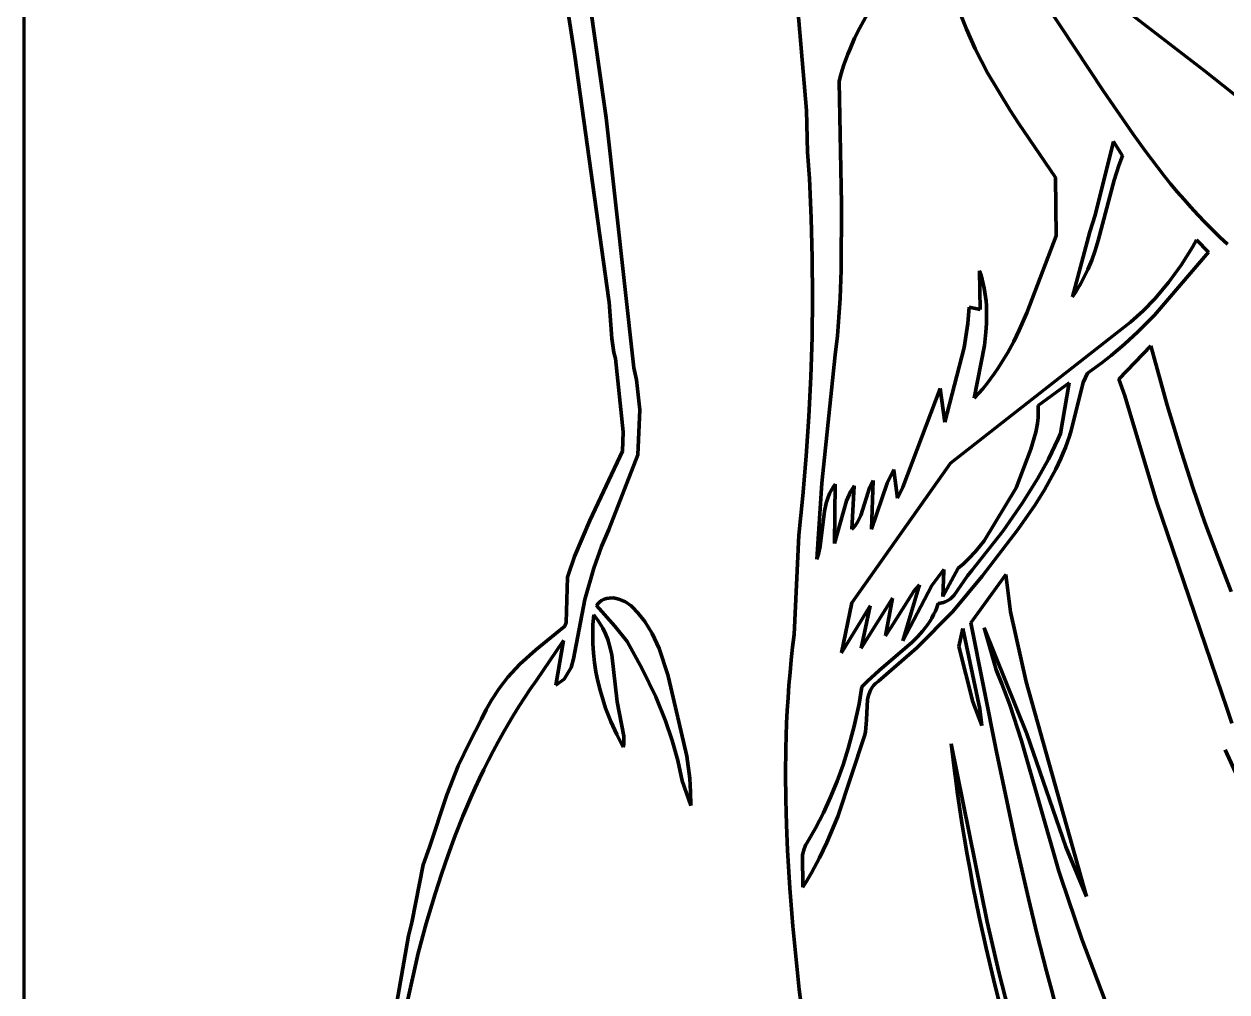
# Model space of a CAD drawing. Header units: millimetres. Extents: x 0 to 8.3, y 0 to 11.7.
# Drawn here: x 0 to 2.874, y 3.007 to 5.319 of the extents above; entities that cross this region are included whole.
import ezdxf

# ---------------------------------------------------------------- set-up
doc = ezdxf.new("R2010")
doc.units = ezdxf.units.MM
doc.layers.add('color#000000ff', color=7, linetype='CONTINUOUS', lineweight=100)
doc.layers.add('color#ffffffff', color=7, linetype='CONTINUOUS', lineweight=100)

msp = doc.modelspace()

# ---------------------------------------------------------------- linework, layer by layer
at = {"layer": 'color#000000ff'}
for p, q in [((1.3187, 5.6046), (1.3911, 5.0952)), ((1.8699, 5.1124), (1.829, 5.5845)), ((1.3162, 5.2432), (1.2887, 5.4235)), ((2.8201, 5.2085), (2.592, 5.3844)), ((2.0233, 5.3579), (1.9969, 5.3099)), ((2.4426, 5.3658), (2.5798, 5.1589)), ((2.252, 5.3071), (2.2381, 5.343)), ((1.9969, 5.3099), (1.9848, 5.2853)), ((2.273, 5.2602), (2.252, 5.3071)), ((1.9737, 5.2604), (1.9686, 5.2477)), ((1.9848, 5.2853), (1.9737, 5.2604)), ((2.3023, 5.203), (2.273, 5.2602)), ((1.3971, 4.6599), (1.3162, 5.2432)), ((1.9637, 5.2349), (1.9592, 5.222)), ((1.9686, 5.2477), (1.9637, 5.2349)), ((1.9551, 5.2089), (1.9513, 5.1957)), ((1.9592, 5.222), (1.9551, 5.2089)), ((2.3552, 5.1145), (2.3023, 5.203)), ((2.9396, 5.1137), (2.8201, 5.2085)), ((1.9513, 5.1957), (1.9479, 5.1823)), ((1.9479, 5.1823), (1.953, 4.8894)), ((2.5798, 5.1589), (2.65, 5.0563)), ((1.3911, 5.0952), (1.4572, 4.4978)), ((1.8724, 5.0136), (1.8699, 5.1124)), ((2.3764, 5.0822), (2.3552, 5.1145)), ((2.4644, 4.9525), (2.3764, 5.0822)), ((2.6036, 5.0384), (2.5594, 4.863)), ((2.6247, 5.0048), (2.6036, 5.0384)), ((2.65, 5.0563), (2.6791, 5.0161)), ((1.8765, 4.9505), (1.8724, 5.0136)), ((2.6163, 4.9816), (2.6247, 5.0048)), ((2.6791, 5.0161), (2.709, 4.9765)), ((2.6052, 4.9462), (2.6163, 4.9816)), ((2.709, 4.9765), (2.7243, 4.957)), ((1.881, 4.8558), (1.8765, 4.9505)), ((2.4666, 4.8135), (2.4644, 4.9525)), ((2.567, 4.8021), (2.6052, 4.9462)), ((2.7243, 4.957), (2.7398, 4.9378)), ((2.7398, 4.9378), (2.7557, 4.9188)), ((2.7557, 4.9188), (2.7718, 4.9)), ((1.953, 4.8894), (1.9525, 4.7317)), ((2.7718, 4.9), (2.7883, 4.8815)), ((2.5594, 4.863), (2.5471, 4.8229)), ((2.7883, 4.8815), (2.8051, 4.8633)), ((2.8051, 4.8633), (2.8223, 4.8454)), ((1.8835, 4.7609), (1.881, 4.8558)), ((2.8223, 4.8454), (2.8398, 4.8278)), ((2.3965, 4.6297), (2.4666, 4.8135)), ((2.5471, 4.8229), (2.5052, 4.6679)), ((2.5596, 4.7786), (2.567, 4.8021)), ((2.8019, 4.8041), (2.792, 4.7863)), ((2.83, 4.7743), (2.8019, 4.8041)), ((2.8398, 4.8278), (2.8577, 4.8105)), ((2.8577, 4.8105), (2.876, 4.7936)), ((2.5512, 4.7554), (2.5596, 4.7786)), ((2.7009, 4.624), (2.83, 4.7743)), ((2.792, 4.7863), (2.765, 4.743)), ((1.8842, 4.6661), (1.8835, 4.7609)), ((2.5418, 4.7327), (2.5467, 4.744)), ((2.5467, 4.744), (2.5512, 4.7554)), ((2.765, 4.743), (2.7351, 4.7019)), ((1.9525, 4.7317), (1.9499, 4.6642)), ((2.285, 4.6377), (2.2834, 4.73)), ((2.2834, 4.73), (2.2868, 4.7198)), ((2.2868, 4.7198), (2.2897, 4.7094)), ((2.5312, 4.7104), (2.5367, 4.7215)), ((2.5367, 4.7215), (2.5418, 4.7327)), ((2.2897, 4.7094), (2.2922, 4.699)), ((2.2922, 4.699), (2.2944, 4.6886)), ((2.2944, 4.6886), (2.2962, 4.6782)), ((2.5123, 4.6783), (2.519, 4.6888)), ((2.519, 4.6888), (2.5253, 4.6996)), ((2.5253, 4.6996), (2.5312, 4.7104)), ((2.7351, 4.7019), (2.7023, 4.6632)), ((1.3982, 4.6552), (1.3971, 4.6599)), ((1.883, 4.5712), (1.8842, 4.6661)), ((1.9499, 4.6642), (1.9472, 4.6192)), ((2.2962, 4.6782), (2.2976, 4.6677)), ((2.2976, 4.6677), (2.2987, 4.6572)), ((2.2987, 4.6572), (2.2995, 4.6466)), ((2.5052, 4.6679), (2.5123, 4.6783)), ((2.7023, 4.6632), (2.6739, 4.634)), ((1.4043, 4.568), (1.3982, 4.6552)), ((2.2556, 4.6042), (2.2588, 4.6431)), ((2.2588, 4.6431), (2.285, 4.6377)), ((2.2995, 4.6466), (2.3002, 4.6255)), ((2.3781, 4.5883), (2.3965, 4.6297)), ((2.6739, 4.634), (2.6437, 4.6068)), ((1.9472, 4.6192), (1.9434, 4.5743)), ((2.2464, 4.5468), (2.2556, 4.6042)), ((2.2998, 4.6043), (2.2985, 4.583)), ((2.3002, 4.6255), (2.2998, 4.6043)), ((2.6437, 4.6068), (2.6116, 4.5814)), ((2.6611, 4.5837), (2.7009, 4.624)), ((1.88, 4.4764), (1.883, 4.5712)), ((1.9434, 4.5743), (1.9386, 4.5295)), ((2.6116, 4.5814), (2.2142, 4.2707)), ((2.2985, 4.583), (2.295, 4.5512)), ((2.3648, 4.5612), (2.3781, 4.5883)), ((2.63, 4.5549), (2.6611, 4.5837)), ((1.4093, 4.5346), (1.4043, 4.568)), ((2.2006, 4.3683), (2.2464, 4.5468)), ((2.295, 4.5512), (2.2707, 4.4255)), ((2.3505, 4.5347), (2.3648, 4.5612)), ((2.5977, 4.5274), (2.63, 4.5549)), ((2.6923, 4.5505), (2.6159, 4.4711)), ((2.7315, 4.4088), (2.6923, 4.5505)), ((1.4137, 4.5207), (1.4093, 4.5346)), ((1.4318, 4.3455), (1.4137, 4.5207)), ((1.9386, 4.5295), (1.9061, 4.2226)), ((2.3351, 4.5089), (2.343, 4.5217)), ((2.343, 4.5217), (2.3505, 4.5347)), ((2.5755, 4.51), (2.5977, 4.5274)), ((1.4572, 4.4978), (1.4633, 4.4696)), ((2.3185, 4.4839), (2.327, 4.4963)), ((2.327, 4.4963), (2.3351, 4.5089)), ((2.5307, 4.463), (2.5409, 4.4854)), ((2.5409, 4.4854), (2.5526, 4.4934)), ((2.5526, 4.4934), (2.5755, 4.51)), ((1.4633, 4.4696), (1.4713, 4.398)), ((1.8753, 4.3816), (1.88, 4.4764)), ((2.291, 4.4481), (2.3006, 4.4598)), ((2.3006, 4.4598), (2.3097, 4.4717)), ((2.3097, 4.4717), (2.3185, 4.4839)), ((2.423, 4.4078), (2.4973, 4.4619)), ((2.4973, 4.4619), (2.4768, 4.3411)), ((2.5023, 4.3482), (2.5307, 4.463)), ((2.6159, 4.4711), (2.6304, 4.4315)), ((2.1001, 4.213), (2.1893, 4.4485)), ((2.1893, 4.4485), (2.2006, 4.3683)), ((2.2707, 4.4255), (2.2811, 4.4366)), ((2.2811, 4.4366), (2.291, 4.4481)), ((2.6304, 4.4315), (2.7064, 4.1785)), ((1.4713, 4.398), (1.4665, 4.2899)), ((2.4235, 4.3935), (2.423, 4.4078)), ((2.7656, 4.2963), (2.7315, 4.4088)), ((1.8688, 4.287), (1.8753, 4.3816)), ((2.4215, 4.3654), (2.423, 4.3794)), ((2.423, 4.3794), (2.4235, 4.3935)), ((1.4298, 4.2994), (1.4318, 4.3455)), ((2.4055, 4.3041), (2.4176, 4.3447)), ((2.4176, 4.3447), (2.4215, 4.3654)), ((2.4768, 4.3411), (2.4713, 4.3288)), ((2.498, 4.3346), (2.5023, 4.3482)), ((2.4713, 4.3288), (2.4476, 4.2802)), ((2.4883, 4.3079), (2.4933, 4.3212)), ((2.4933, 4.3212), (2.498, 4.3346)), ((1.3516, 4.1331), (1.4298, 4.2994)), ((1.4665, 4.2899), (1.3977, 4.112)), ((1.8607, 4.1925), (1.8688, 4.287)), ((2.3705, 4.2111), (2.4055, 4.3041)), ((2.4774, 4.2819), (2.483, 4.2948)), ((2.483, 4.2948), (2.4883, 4.3079)), ((2.7929, 4.2124), (2.7656, 4.2963)), ((2.2142, 4.2707), (1.9784, 3.9369)), ((2.0625, 4.2223), (2.0782, 4.2554)), ((2.0782, 4.2554), (2.0793, 4.2474)), ((2.4476, 4.2802), (2.4216, 4.2329)), ((2.4523, 4.2314), (2.4653, 4.2564)), ((2.4653, 4.2564), (2.4774, 4.2819)), ((2.0212, 4.2135), (2.0292, 4.2293)), ((2.0292, 4.2293), (2.025, 4.1131)), ((2.0793, 4.2474), (2.0874, 4.1869)), ((2.4216, 4.2329), (2.3862, 4.1754)), ((2.4383, 4.207), (2.4523, 4.2314)), ((1.9061, 4.2226), (1.8945, 4.0409)), ((1.9203, 4.1866), (1.925, 4.1982)), ((1.925, 4.1982), (1.9278, 4.2038)), ((1.9278, 4.2038), (1.9309, 4.2093)), ((1.9309, 4.2093), (1.9343, 4.2147)), ((1.9343, 4.2147), (1.9381, 4.2199)), ((1.9381, 4.2199), (1.9369, 4.0783)), ((1.9651, 4.1807), (1.9757, 4.2034)), ((1.9757, 4.2034), (1.984, 4.2162)), ((1.984, 4.2162), (1.9782, 4.1124)), ((1.9995, 4.1455), (2.0212, 4.2135)), ((2.025, 4.1131), (2.0625, 4.2223)), ((2.0874, 4.1869), (2.1001, 4.213)), ((2.294, 4.0849), (2.3705, 4.2111)), ((2.4158, 4.171), (2.4383, 4.207)), ((2.8218, 4.129), (2.7929, 4.2124)), ((1.851, 4.0981), (1.8607, 4.1925)), ((1.9127, 4.156), (1.9167, 4.1746)), ((1.9167, 4.1746), (1.9203, 4.1866)), ((1.9369, 4.0783), (1.9651, 4.1807)), ((2.3862, 4.1754), (2.34, 4.1089)), ((2.3753, 4.1129), (2.4158, 4.171)), ((2.7064, 4.1785), (2.8624, 3.7205)), ((1.9025, 4.072), (1.9127, 4.156)), ((1.9919, 4.1298), (1.9995, 4.1455)), ((1.3151, 4.0478), (1.3516, 4.1331)), ((1.3977, 4.112), (1.3802, 4.0712)), ((1.9782, 4.1124), (1.9814, 4.1157)), ((1.9814, 4.1157), (1.987, 4.1225)), ((1.987, 4.1225), (1.9919, 4.1298)), ((2.2892, 4.0007), (2.3753, 4.1129)), ((2.8523, 4.0463), (2.8218, 4.129)), ((1.8403, 3.8608), (1.851, 4.0981)), ((2.34, 4.1089), (2.2644, 4.0137)), ((2.2736, 4.0594), (2.294, 4.0849)), ((1.3802, 4.0712), (1.3613, 4.0192)), ((1.8945, 4.0409), (1.8983, 4.0532)), ((1.8983, 4.0532), (1.9025, 4.072)), ((2.2569, 4.0415), (2.2736, 4.0594)), ((1.3007, 4.0055), (1.3151, 4.0478)), ((2.2324, 4.0196), (2.245, 4.0302)), ((2.245, 4.0302), (2.2569, 4.0415)), ((2.8846, 3.9642), (2.8523, 4.0463)), ((1.2952, 3.8897), (1.2985, 3.9977)), ((1.2985, 3.9977), (1.3007, 4.0055)), ((1.3613, 4.0192), (1.3399, 3.9446)), ((2.1693, 3.978), (2.1977, 4.0162)), ((2.1955, 3.9515), (2.2324, 4.0196)), ((2.1976, 4.0127), (2.1955, 3.9515)), ((2.1977, 4.0162), (2.1976, 4.0127)), ((2.2191, 3.9164), (2.2892, 4.0007)), ((2.2543, 4.0016), (2.2223, 3.9547)), ((2.2644, 4.0137), (2.2543, 4.0016)), ((2.346, 4.0046), (2.2623, 3.8889)), ((2.357, 3.9152), (2.346, 4.0046)), ((2.1401, 3.9796), (2.0998, 3.8458)), ((2.0998, 3.8458), (2.1693, 3.978)), ((2.1258, 3.965), (2.1401, 3.9796)), ((1.3399, 3.9446), (1.3128, 3.8031)), ((1.37, 3.9333), (1.3748, 3.9383)), ((1.3748, 3.9383), (1.3801, 3.9423)), ((1.3801, 3.9423), (1.3859, 3.9452)), ((1.3859, 3.9452), (1.392, 3.9472)), ((1.392, 3.9472), (1.3983, 3.9482)), ((1.3983, 3.9482), (1.4082, 3.9483)), ((1.4082, 3.9483), (1.4214, 3.9457)), ((1.4214, 3.9457), (1.4371, 3.939)), ((1.4371, 3.939), (1.4506, 3.9292)), ((2.0005, 3.8285), (2.0752, 3.9479)), ((2.0752, 3.9479), (2.0585, 3.8577)), ((2.0721, 3.879), (2.1258, 3.965)), ((2.2008, 3.9388), (2.1971, 3.9374)), ((2.2077, 3.9423), (2.2008, 3.9388)), ((2.2139, 3.9467), (2.2077, 3.9423)), ((2.2223, 3.9547), (2.2139, 3.9467)), ((1.3678, 3.9303), (1.37, 3.9333)), ((1.4119, 3.881), (1.3678, 3.9303)), ((1.4506, 3.9292), (1.453, 3.927)), ((1.453, 3.927), (1.4667, 3.9126)), ((1.4667, 3.9126), (1.4832, 3.8918)), ((1.9784, 3.9369), (1.9534, 3.8173)), ((1.9534, 3.8173), (2.022, 3.9299)), ((2.022, 3.9299), (2.0005, 3.8285)), ((2.1337, 3.8295), (2.2191, 3.9164)), ((2.1776, 3.917), (2.1734, 3.9085)), ((2.1813, 3.9259), (2.1776, 3.917)), ((2.1847, 3.9351), (2.1813, 3.9259)), ((2.189, 3.9356), (2.1847, 3.9351)), ((2.1931, 3.9364), (2.189, 3.9356)), ((2.1971, 3.9374), (2.1931, 3.9364)), ((2.3943, 3.7481), (2.357, 3.9152)), ((1.2495, 3.8457), (1.2919, 3.8814)), ((1.2919, 3.8814), (1.2952, 3.8897)), ((1.3588, 3.8622), (1.3595, 3.885)), ((1.3595, 3.885), (1.3614, 3.9078)), ((1.3614, 3.9078), (1.3663, 3.9018)), ((1.3663, 3.9018), (1.3709, 3.8956)), ((1.3709, 3.8956), (1.3752, 3.8893)), ((1.3752, 3.8893), (1.3791, 3.8829)), ((1.3791, 3.8829), (1.3828, 3.8763)), ((1.4409, 3.8442), (1.4119, 3.881)), ((1.4832, 3.8918), (1.5008, 3.8637)), ((2.1589, 3.8845), (2.1534, 3.877)), ((2.1641, 3.8922), (2.1589, 3.8845)), ((2.1689, 3.9002), (2.1641, 3.8922)), ((2.1734, 3.9085), (2.1689, 3.9002)), ((2.2623, 3.8889), (2.3236, 3.5812)), ((1.3592, 3.8395), (1.3588, 3.8622)), ((1.3828, 3.8763), (1.3892, 3.8629)), ((1.3892, 3.8629), (1.3946, 3.849)), ((1.5008, 3.8637), (1.5179, 3.8277)), ((1.8366, 3.8306), (1.8403, 3.8608)), ((2.0585, 3.8577), (2.0721, 3.879)), ((2.1353, 3.8558), (2.1222, 3.8425)), ((2.1476, 3.8697), (2.1353, 3.8558)), ((2.1534, 3.877), (2.1476, 3.8697)), ((2.2431, 3.8752), (2.2334, 3.8321)), ((2.2836, 3.6839), (2.2431, 3.8752)), ((2.3229, 3.7766), (2.2944, 3.8767)), ((2.2944, 3.8767), (2.3961, 3.6242)), ((1.1848, 3.7905), (1.2226, 3.8248)), ((1.2226, 3.8248), (1.2495, 3.8457)), ((1.289, 3.8464), (1.2237, 3.7505)), ((1.2711, 3.74), (1.289, 3.8464)), ((1.3606, 3.8169), (1.3592, 3.8395)), ((1.3946, 3.849), (1.399, 3.8347)), ((1.399, 3.8347), (1.4042, 3.8128)), ((1.4773, 3.7794), (1.4409, 3.8442)), ((1.5179, 3.8277), (1.5382, 3.7644)), ((1.8333, 3.8004), (1.8366, 3.8306)), ((2.0415, 3.7499), (2.1337, 3.8295)), ((2.1222, 3.8425), (2.043, 3.7749)), ((2.2334, 3.8321), (2.2669, 3.7004)), ((1.3128, 3.8031), (1.3077, 3.782)), ((1.3631, 3.7945), (1.3606, 3.8169)), ((1.3666, 3.7722), (1.3631, 3.7945)), ((1.4042, 3.8128), (1.4175, 3.7001)), ((1.8304, 3.7702), (1.8333, 3.8004)), ((1.1561, 3.7592), (1.1848, 3.7905)), ((1.3077, 3.782), (1.2909, 3.7547)), ((1.371, 3.75), (1.3666, 3.7722)), ((1.5096, 3.7123), (1.4773, 3.7794)), ((1.8278, 3.74), (1.8304, 3.7702)), ((2.043, 3.7749), (2.0152, 3.7496)), ((2.3365, 3.7433), (2.3229, 3.7766)), ((1.1352, 3.7324), (1.1561, 3.7592)), ((1.2237, 3.7505), (1.2096, 3.7303)), ((1.2909, 3.7547), (1.2711, 3.74)), ((1.3764, 3.7281), (1.371, 3.75)), ((1.5382, 3.7644), (1.5397, 3.758)), ((1.5397, 3.758), (1.5838, 3.5702)), ((1.8256, 3.7097), (1.8278, 3.74)), ((2.0152, 3.7496), (2.0023, 3.7361)), ((2.0275, 3.736), (2.0304, 3.7397)), ((2.0304, 3.7397), (2.0337, 3.7433)), ((2.0337, 3.7433), (2.0374, 3.7467)), ((2.0374, 3.7467), (2.0415, 3.7499)), ((2.3553, 3.6927), (2.3365, 3.7433)), ((2.5385, 3.2353), (2.3943, 3.7481)), ((1.1166, 3.704), (1.1352, 3.7324)), ((1.1958, 3.7098), (1.1825, 3.6892)), ((1.2096, 3.7303), (1.1958, 3.7098)), ((1.3827, 3.7064), (1.3764, 3.7281)), ((1.5328, 3.6548), (1.5096, 3.7123)), ((1.8238, 3.6795), (1.8256, 3.7097)), ((2.0023, 3.7361), (1.9953, 3.6956)), ((2.0157, 3.706), (2.0177, 3.7152)), ((2.0177, 3.7152), (2.0207, 3.7239)), ((2.0207, 3.7239), (2.0227, 3.7281)), ((2.0227, 3.7281), (2.0249, 3.7321)), ((2.0249, 3.7321), (2.0275, 3.736)), ((2.8624, 3.7205), (2.8739, 3.6848)), ((1.0931, 3.6585), (1.1041, 3.6817)), ((1.1041, 3.6817), (1.1166, 3.704)), ((1.1825, 3.6892), (1.1695, 3.6683)), ((1.3898, 3.6849), (1.3827, 3.7064)), ((1.4021, 3.6532), (1.3898, 3.6849)), ((1.4175, 3.7001), (1.4335, 3.6183)), ((1.8223, 3.6492), (1.8238, 3.6795)), ((1.9953, 3.6956), (1.9838, 3.6418)), ((2.013, 3.6571), (2.0157, 3.706)), ((2.2669, 3.7004), (2.2889, 3.6436)), ((2.2889, 3.6436), (2.2836, 3.6839)), ((2.3831, 3.6072), (2.3553, 3.6927)), ((2.8739, 3.6848), (2.8859, 3.6493)), ((1.0648, 3.6034), (1.0931, 3.6585)), ((1.1695, 3.6683), (1.1568, 3.6472)), ((1.4162, 3.6221), (1.4021, 3.6532)), ((1.5487, 3.6079), (1.5328, 3.6548)), ((2.0106, 3.628), (2.013, 3.6571)), ((1.1445, 3.6259), (1.1326, 3.6045)), ((1.1568, 3.6472), (1.1445, 3.6259)), ((1.432, 3.5919), (1.4162, 3.6221)), ((1.8211, 3.6189), (1.8223, 3.6492)), ((1.9838, 3.6418), (1.9695, 3.5887)), ((2.0084, 3.6189), (2.0106, 3.628)), ((2.3961, 3.6242), (2.4891, 3.354)), ((1.0372, 3.5477), (1.0648, 3.6034)), ((1.1326, 3.6045), (1.121, 3.5828)), ((1.4332, 3.5995), (1.432, 3.5919)), ((1.4335, 3.6183), (1.4332, 3.5995)), ((1.5622, 3.5602), (1.5487, 3.6079)), ((1.8203, 3.5885), (1.8211, 3.6189)), ((1.9446, 3.4266), (2.0084, 3.6189)), ((2.3011, 3.1748), (2.2154, 3.5996)), ((2.2154, 3.5996), (2.2198, 3.5618)), ((2.4726, 3.2958), (2.3831, 3.6072)), ((1.121, 3.5828), (1.1097, 3.561)), ((1.5838, 3.5702), (1.5907, 3.5171)), ((1.8196, 3.5279), (1.8203, 3.5885)), ((1.9695, 3.5887), (1.957, 3.5494)), ((2.3236, 3.5812), (2.37, 3.3618)), ((2.9455, 3.4197), (2.8702, 3.5857)), ((2.8702, 3.5857), (2.8996, 3.5216)), ((1.01, 3.4781), (1.0372, 3.5477)), ((1.0987, 3.539), (1.0881, 3.5169)), ((1.1097, 3.561), (1.0987, 3.539)), ((1.573, 3.5118), (1.5622, 3.5602)), ((1.957, 3.5494), (1.943, 3.5106)), ((2.2198, 3.5618), (2.2246, 3.524)), ((1.0881, 3.5169), (1.0778, 3.4946)), ((1.5933, 3.4529), (1.573, 3.5118)), ((1.5907, 3.5171), (1.5929, 3.4851)), ((1.82, 3.4672), (1.8196, 3.5279)), ((1.943, 3.5106), (1.9273, 3.4725)), ((2.2246, 3.524), (2.2298, 3.4863)), ((0.9686, 3.3532), (1.01, 3.4781)), ((1.0778, 3.4946), (1.0677, 3.4721)), ((1.5929, 3.4851), (1.5933, 3.4529)), ((2.2298, 3.4863), (2.2353, 3.4486)), ((1.058, 3.4496), (1.0486, 3.4268)), ((1.0677, 3.4721), (1.058, 3.4496)), ((1.8216, 3.4065), (1.82, 3.4672)), ((1.9273, 3.4725), (1.91, 3.4351)), ((1.0486, 3.4268), (1.0305, 3.3811)), ((1.91, 3.4351), (1.891, 3.3985)), ((1.9184, 3.3644), (1.9446, 3.4266)), ((2.2353, 3.4486), (2.2411, 3.411)), ((1.8241, 3.3458), (1.8216, 3.4065)), ((1.891, 3.3985), (1.8703, 3.3627)), ((2.2411, 3.411), (2.2472, 3.3734)), ((1.0305, 3.3811), (1.0134, 3.3349)), ((1.9009, 3.3279), (1.9184, 3.3644)), ((2.2472, 3.3734), (2.2537, 3.3359)), ((0.9538, 3.3111), (0.9686, 3.3532)), ((1.0134, 3.3349), (0.9973, 3.2883)), ((1.8297, 3.2548), (1.8241, 3.3458)), ((1.8639, 3.3492), (1.8602, 3.3351)), ((1.8602, 3.3351), (1.8611, 3.2572)), ((1.8684, 3.3594), (1.8639, 3.3492)), ((1.8703, 3.3627), (1.8684, 3.3594)), ((2.2537, 3.3359), (2.2605, 3.2984)), ((2.37, 3.3618), (2.4, 3.2307)), ((2.4891, 3.354), (2.5385, 3.2353)), ((0.927, 3.1733), (0.9538, 3.3111)), ((1.8818, 3.2921), (1.9009, 3.3279)), ((0.9973, 3.2883), (0.9822, 3.2415)), ((1.8682, 3.2688), (1.8818, 3.2921)), ((2.2605, 3.2984), (2.2675, 3.261)), ((2.4782, 3.2787), (2.4726, 3.2958)), ((2.5279, 3.1331), (2.4782, 3.2787)), ((1.837, 3.164), (1.8297, 3.2548)), ((1.8611, 3.2572), (1.8682, 3.2688)), ((2.2675, 3.261), (2.2826, 3.1863)), ((0.9822, 3.2415), (0.9611, 3.1707)), ((2.4, 3.2307), (2.4211, 3.1436)), ((0.9183, 3.1412), (0.927, 3.1733)), ((0.9611, 3.1707), (0.9417, 3.0997)), ((1.8525, 3.013), (1.837, 3.164)), ((2.2826, 3.1863), (2.2989, 3.1119)), ((2.3293, 3.0543), (2.3011, 3.1748)), ((0.8831, 2.9369), (0.9183, 3.1412)), ((2.4211, 3.1436), (2.4433, 3.0568)), ((2.5914, 2.9652), (2.5279, 3.1331)), ((2.2989, 3.1119), (2.3163, 3.0377)), ((0.9402, 3.0925), (0.9168, 2.9893)), ((0.9417, 3.0997), (0.9402, 3.0925)), ((2.3523, 2.9643), (2.3293, 3.0543)), ((2.4433, 3.0568), (2.4548, 3.0135)), ((2.3163, 3.0377), (2.3348, 2.9638)), ((1.856, 2.9829), (1.8525, 3.013)), ((2.4548, 3.0135), (2.4667, 2.9703))]:
    msp.add_line(p, q, dxfattribs=at)
at = {"layer": 'color#ffffffff'}
for p, q in [((0, 0), (0, 11.6806)), ((1.3911, 5.0952), (1.3187, 5.6046)), ((1.829, 5.5845), (1.8699, 5.1124)), ((1.2887, 5.4235), (1.3162, 5.2432)), ((2.592, 5.3844), (2.8201, 5.2085)), ((1.9969, 5.3099), (2.0233, 5.3579)), ((2.5798, 5.1589), (2.4426, 5.3658)), ((2.2381, 5.343), (2.252, 5.3071)), ((1.9848, 5.2853), (1.9969, 5.3099)), ((2.252, 5.3071), (2.273, 5.2602)), ((1.9686, 5.2477), (1.9737, 5.2604)), ((1.9737, 5.2604), (1.9848, 5.2853)), ((2.273, 5.2602), (2.3023, 5.203)), ((1.3162, 5.2432), (1.3971, 4.6599)), ((1.9592, 5.222), (1.9637, 5.2349)), ((1.9637, 5.2349), (1.9686, 5.2477)), ((1.9513, 5.1957), (1.9551, 5.2089)), ((1.9551, 5.2089), (1.9592, 5.222)), ((2.3023, 5.203), (2.3552, 5.1145)), ((2.8201, 5.2085), (2.9396, 5.1137)), ((1.9479, 5.1823), (1.9513, 5.1957)), ((1.953, 4.8894), (1.9479, 5.1823)), ((2.65, 5.0563), (2.5798, 5.1589)), ((1.4572, 4.4978), (1.3911, 5.0952)), ((1.8699, 5.1124), (1.8724, 5.0136)), ((2.3552, 5.1145), (2.3764, 5.0822)), ((2.3764, 5.0822), (2.4644, 4.9525)), ((2.5594, 4.863), (2.6036, 5.0384)), ((2.6036, 5.0384), (2.6247, 5.0048)), ((2.6791, 5.0161), (2.65, 5.0563)), ((1.8724, 5.0136), (1.8765, 4.9505)), ((2.6247, 5.0048), (2.6163, 4.9816)), ((2.709, 4.9765), (2.6791, 5.0161)), ((2.6163, 4.9816), (2.6052, 4.9462)), ((2.7243, 4.957), (2.709, 4.9765)), ((1.8765, 4.9505), (1.881, 4.8558)), ((2.4644, 4.9525), (2.4666, 4.8135)), ((2.6052, 4.9462), (2.567, 4.8021)), ((2.7398, 4.9378), (2.7243, 4.957)), ((2.7557, 4.9188), (2.7398, 4.9378)), ((2.7718, 4.9), (2.7557, 4.9188)), ((1.9525, 4.7317), (1.953, 4.8894)), ((2.7883, 4.8815), (2.7718, 4.9)), ((2.5471, 4.8229), (2.5594, 4.863)), ((2.8051, 4.8633), (2.7883, 4.8815)), ((2.8223, 4.8454), (2.8051, 4.8633)), ((1.881, 4.8558), (1.8835, 4.7609)), ((2.8398, 4.8278), (2.8223, 4.8454)), ((2.4666, 4.8135), (2.3965, 4.6297)), ((2.5052, 4.6679), (2.5471, 4.8229)), ((2.567, 4.8021), (2.5596, 4.7786)), ((2.792, 4.7863), (2.8019, 4.8041)), ((2.8019, 4.8041), (2.83, 4.7743)), ((2.8577, 4.8105), (2.8398, 4.8278)), ((2.876, 4.7936), (2.8577, 4.8105)), ((2.5596, 4.7786), (2.5512, 4.7554)), ((2.83, 4.7743), (2.7009, 4.624)), ((2.765, 4.743), (2.792, 4.7863)), ((1.8835, 4.7609), (1.8842, 4.6661)), ((2.5467, 4.744), (2.5418, 4.7327)), ((2.5512, 4.7554), (2.5467, 4.744)), ((2.7351, 4.7019), (2.765, 4.743)), ((1.9499, 4.6642), (1.9525, 4.7317)), ((2.2868, 4.7198), (2.2834, 4.73)), ((2.2834, 4.73), (2.285, 4.6377)), ((2.2897, 4.7094), (2.2868, 4.7198)), ((2.5367, 4.7215), (2.5312, 4.7104)), ((2.5418, 4.7327), (2.5367, 4.7215)), ((2.2922, 4.699), (2.2897, 4.7094)), ((2.2944, 4.6886), (2.2922, 4.699)), ((2.2962, 4.6782), (2.2944, 4.6886)), ((2.519, 4.6888), (2.5123, 4.6783)), ((2.5253, 4.6996), (2.519, 4.6888)), ((2.5312, 4.7104), (2.5253, 4.6996)), ((2.7023, 4.6632), (2.7351, 4.7019)), ((1.3971, 4.6599), (1.3982, 4.6552)), ((1.8842, 4.6661), (1.883, 4.5712)), ((1.9472, 4.6192), (1.9499, 4.6642)), ((2.2976, 4.6677), (2.2962, 4.6782)), ((2.2987, 4.6572), (2.2976, 4.6677)), ((2.2995, 4.6466), (2.2987, 4.6572)), ((2.5123, 4.6783), (2.5052, 4.6679)), ((2.6739, 4.634), (2.7023, 4.6632)), ((1.3982, 4.6552), (1.4043, 4.568)), ((2.2588, 4.6431), (2.2556, 4.6042)), ((2.285, 4.6377), (2.2588, 4.6431)), ((2.3002, 4.6255), (2.2995, 4.6466)), ((2.3965, 4.6297), (2.3781, 4.5883)), ((2.6437, 4.6068), (2.6739, 4.634)), ((1.9434, 4.5743), (1.9472, 4.6192)), ((2.2556, 4.6042), (2.2464, 4.5468)), ((2.2985, 4.583), (2.2998, 4.6043)), ((2.2998, 4.6043), (2.3002, 4.6255)), ((2.6116, 4.5814), (2.6437, 4.6068)), ((2.7009, 4.624), (2.6611, 4.5837)), ((1.883, 4.5712), (1.88, 4.4764)), ((1.9386, 4.5295), (1.9434, 4.5743)), ((2.2142, 4.2707), (2.6116, 4.5814)), ((2.295, 4.5512), (2.2985, 4.583)), ((2.3781, 4.5883), (2.3648, 4.5612)), ((2.6611, 4.5837), (2.63, 4.5549)), ((1.4043, 4.568), (1.4093, 4.5346)), ((2.2464, 4.5468), (2.2006, 4.3683)), ((2.2707, 4.4255), (2.295, 4.5512)), ((2.3648, 4.5612), (2.3505, 4.5347)), ((2.63, 4.5549), (2.5977, 4.5274)), ((2.6159, 4.4711), (2.6923, 4.5505)), ((2.6923, 4.5505), (2.7315, 4.4088)), ((1.4093, 4.5346), (1.4137, 4.5207)), ((1.4137, 4.5207), (1.4318, 4.3455)), ((1.9061, 4.2226), (1.9386, 4.5295)), ((2.343, 4.5217), (2.3351, 4.5089)), ((2.3505, 4.5347), (2.343, 4.5217)), ((2.5977, 4.5274), (2.5755, 4.51)), ((1.4633, 4.4696), (1.4572, 4.4978)), ((2.327, 4.4963), (2.3185, 4.4839)), ((2.3351, 4.5089), (2.327, 4.4963)), ((2.5409, 4.4854), (2.5307, 4.463)), ((2.5526, 4.4934), (2.5409, 4.4854)), ((2.5755, 4.51), (2.5526, 4.4934)), ((1.4713, 4.398), (1.4633, 4.4696)), ((1.88, 4.4764), (1.8753, 4.3816)), ((2.3006, 4.4598), (2.291, 4.4481)), ((2.3097, 4.4717), (2.3006, 4.4598)), ((2.3185, 4.4839), (2.3097, 4.4717)), ((2.4973, 4.4619), (2.423, 4.4078)), ((2.4768, 4.3411), (2.4973, 4.4619)), ((2.5307, 4.463), (2.5023, 4.3482)), ((2.6304, 4.4315), (2.6159, 4.4711)), ((2.1893, 4.4485), (2.1001, 4.213)), ((2.2006, 4.3683), (2.1893, 4.4485)), ((2.2811, 4.4366), (2.2707, 4.4255)), ((2.291, 4.4481), (2.2811, 4.4366)), ((2.7064, 4.1785), (2.6304, 4.4315)), ((1.4665, 4.2899), (1.4713, 4.398)), ((2.423, 4.4078), (2.4235, 4.3935)), ((2.7315, 4.4088), (2.7656, 4.2963)), ((1.8753, 4.3816), (1.8688, 4.287)), ((2.423, 4.3794), (2.4215, 4.3654)), ((2.4235, 4.3935), (2.423, 4.3794)), ((1.4318, 4.3455), (1.4298, 4.2994)), ((2.4176, 4.3447), (2.4055, 4.3041)), ((2.4215, 4.3654), (2.4176, 4.3447)), ((2.4713, 4.3288), (2.4768, 4.3411)), ((2.5023, 4.3482), (2.498, 4.3346)), ((2.4476, 4.2802), (2.4713, 4.3288)), ((2.4933, 4.3212), (2.4883, 4.3079)), ((2.498, 4.3346), (2.4933, 4.3212)), ((1.4298, 4.2994), (1.3516, 4.1331)), ((1.3977, 4.112), (1.4665, 4.2899)), ((1.8688, 4.287), (1.8607, 4.1925)), ((2.4055, 4.3041), (2.3705, 4.2111)), ((2.483, 4.2948), (2.4774, 4.2819)), ((2.4883, 4.3079), (2.483, 4.2948)), ((2.7656, 4.2963), (2.7929, 4.2124)), ((1.9784, 3.9369), (2.2142, 4.2707)), ((2.0782, 4.2554), (2.0625, 4.2223)), ((2.0793, 4.2474), (2.0782, 4.2554)), ((2.4216, 4.2329), (2.4476, 4.2802)), ((2.4653, 4.2564), (2.4523, 4.2314)), ((2.4774, 4.2819), (2.4653, 4.2564)), ((2.0292, 4.2293), (2.0212, 4.2135)), ((2.025, 4.1131), (2.0292, 4.2293)), ((2.0874, 4.1869), (2.0793, 4.2474)), ((2.3862, 4.1754), (2.4216, 4.2329)), ((2.4523, 4.2314), (2.4383, 4.207)), ((1.8945, 4.0409), (1.9061, 4.2226)), ((1.925, 4.1982), (1.9203, 4.1866)), ((1.9278, 4.2038), (1.925, 4.1982)), ((1.9309, 4.2093), (1.9278, 4.2038)), ((1.9343, 4.2147), (1.9309, 4.2093)), ((1.9381, 4.2199), (1.9343, 4.2147)), ((1.9369, 4.0783), (1.9381, 4.2199)), ((1.9757, 4.2034), (1.9651, 4.1807)), ((1.984, 4.2162), (1.9757, 4.2034)), ((1.9782, 4.1124), (1.984, 4.2162)), ((2.0212, 4.2135), (1.9995, 4.1455)), ((2.0625, 4.2223), (2.025, 4.1131)), ((2.1001, 4.213), (2.0874, 4.1869)), ((2.3705, 4.2111), (2.294, 4.0849)), ((2.4383, 4.207), (2.4158, 4.171)), ((2.7929, 4.2124), (2.8218, 4.129)), ((1.8607, 4.1925), (1.851, 4.0981)), ((1.9167, 4.1746), (1.9127, 4.156)), ((1.9203, 4.1866), (1.9167, 4.1746)), ((1.9651, 4.1807), (1.9369, 4.0783)), ((2.34, 4.1089), (2.3862, 4.1754)), ((2.4158, 4.171), (2.3753, 4.1129)), ((2.8624, 3.7205), (2.7064, 4.1785)), ((1.9127, 4.156), (1.9025, 4.072)), ((1.9995, 4.1455), (1.9919, 4.1298)), ((1.3516, 4.1331), (1.3151, 4.0478)), ((1.3802, 4.0712), (1.3977, 4.112)), ((1.9814, 4.1157), (1.9782, 4.1124)), ((1.987, 4.1225), (1.9814, 4.1157)), ((1.9919, 4.1298), (1.987, 4.1225)), ((2.3753, 4.1129), (2.2892, 4.0007)), ((2.8218, 4.129), (2.8523, 4.0463)), ((1.851, 4.0981), (1.8403, 3.8608)), ((2.2644, 4.0137), (2.34, 4.1089)), ((2.294, 4.0849), (2.2736, 4.0594)), ((1.3613, 4.0192), (1.3802, 4.0712)), ((1.8983, 4.0532), (1.8945, 4.0409)), ((1.9025, 4.072), (1.8983, 4.0532)), ((2.2736, 4.0594), (2.2569, 4.0415)), ((1.3151, 4.0478), (1.3007, 4.0055)), ((2.245, 4.0302), (2.2324, 4.0196)), ((2.2569, 4.0415), (2.245, 4.0302)), ((2.8523, 4.0463), (2.8846, 3.9642)), ((1.2985, 3.9977), (1.2952, 3.8897)), ((1.3007, 4.0055), (1.2985, 3.9977)), ((1.3399, 3.9446), (1.3613, 4.0192)), ((2.1977, 4.0162), (2.1693, 3.978)), ((2.2324, 4.0196), (2.1955, 3.9515)), ((2.1955, 3.9515), (2.1976, 4.0127)), ((2.1976, 4.0127), (2.1977, 4.0162)), ((2.2892, 4.0007), (2.2191, 3.9164)), ((2.2223, 3.9547), (2.2543, 4.0016)), ((2.2543, 4.0016), (2.2644, 4.0137)), ((2.2623, 3.8889), (2.346, 4.0046)), ((2.346, 4.0046), (2.357, 3.9152)), ((2.0998, 3.8458), (2.1401, 3.9796)), ((2.1693, 3.978), (2.0998, 3.8458)), ((2.1401, 3.9796), (2.1258, 3.965)), ((1.3128, 3.8031), (1.3399, 3.9446)), ((1.3748, 3.9383), (1.37, 3.9333)), ((1.3801, 3.9423), (1.3748, 3.9383)), ((1.3859, 3.9452), (1.3801, 3.9423)), ((1.392, 3.9472), (1.3859, 3.9452)), ((1.3983, 3.9482), (1.392, 3.9472)), ((1.4082, 3.9483), (1.3983, 3.9482)), ((1.4214, 3.9457), (1.4082, 3.9483)), ((1.4371, 3.939), (1.4214, 3.9457)), ((1.4506, 3.9292), (1.4371, 3.939)), ((2.0752, 3.9479), (2.0005, 3.8285)), ((2.0585, 3.8577), (2.0752, 3.9479)), ((2.1258, 3.965), (2.0721, 3.879)), ((2.1971, 3.9374), (2.2008, 3.9388)), ((2.2008, 3.9388), (2.2077, 3.9423)), ((2.2077, 3.9423), (2.2139, 3.9467)), ((2.2139, 3.9467), (2.2223, 3.9547)), ((1.37, 3.9333), (1.3678, 3.9303)), ((1.3678, 3.9303), (1.4119, 3.881)), ((1.453, 3.927), (1.4506, 3.9292)), ((1.4667, 3.9126), (1.453, 3.927)), ((1.4832, 3.8918), (1.4667, 3.9126)), ((1.9534, 3.8173), (1.9784, 3.9369)), ((2.022, 3.9299), (1.9534, 3.8173)), ((2.0005, 3.8285), (2.022, 3.9299)), ((2.2191, 3.9164), (2.1337, 3.8295)), ((2.1734, 3.9085), (2.1776, 3.917)), ((2.1776, 3.917), (2.1813, 3.9259)), ((2.1813, 3.9259), (2.1847, 3.9351)), ((2.1847, 3.9351), (2.189, 3.9356)), ((2.189, 3.9356), (2.1931, 3.9364)), ((2.1931, 3.9364), (2.1971, 3.9374)), ((2.357, 3.9152), (2.3943, 3.7481)), ((1.2919, 3.8814), (1.2495, 3.8457)), ((1.2952, 3.8897), (1.2919, 3.8814)), ((1.3595, 3.885), (1.3588, 3.8622)), ((1.3614, 3.9078), (1.3595, 3.885)), ((1.3663, 3.9018), (1.3614, 3.9078)), ((1.3709, 3.8956), (1.3663, 3.9018)), ((1.3752, 3.8893), (1.3709, 3.8956)), ((1.3791, 3.8829), (1.3752, 3.8893)), ((1.3828, 3.8763), (1.3791, 3.8829)), ((1.4119, 3.881), (1.4409, 3.8442)), ((1.5008, 3.8637), (1.4832, 3.8918)), ((2.1534, 3.877), (2.1589, 3.8845)), ((2.1589, 3.8845), (2.1641, 3.8922)), ((2.1641, 3.8922), (2.1689, 3.9002)), ((2.1689, 3.9002), (2.1734, 3.9085)), ((2.3236, 3.5812), (2.2623, 3.8889)), ((1.3588, 3.8622), (1.3592, 3.8395)), ((1.3892, 3.8629), (1.3828, 3.8763)), ((1.3946, 3.849), (1.3892, 3.8629)), ((1.5179, 3.8277), (1.5008, 3.8637)), ((1.8403, 3.8608), (1.8366, 3.8306)), ((2.0721, 3.879), (2.0585, 3.8577)), ((2.1222, 3.8425), (2.1353, 3.8558)), ((2.1353, 3.8558), (2.1476, 3.8697)), ((2.1476, 3.8697), (2.1534, 3.877)), ((2.2334, 3.8321), (2.2431, 3.8752)), ((2.2431, 3.8752), (2.2836, 3.6839)), ((2.3961, 3.6242), (2.2944, 3.8767)), ((2.2944, 3.8767), (2.3229, 3.7766)), ((1.2226, 3.8248), (1.1848, 3.7905)), ((1.2495, 3.8457), (1.2226, 3.8248)), ((1.2237, 3.7505), (1.289, 3.8464)), ((1.289, 3.8464), (1.2711, 3.74)), ((1.3592, 3.8395), (1.3606, 3.8169)), ((1.399, 3.8347), (1.3946, 3.849)), ((1.4042, 3.8128), (1.399, 3.8347)), ((1.4409, 3.8442), (1.4773, 3.7794)), ((1.5382, 3.7644), (1.5179, 3.8277)), ((1.8366, 3.8306), (1.8333, 3.8004)), ((2.1337, 3.8295), (2.0415, 3.7499)), ((2.043, 3.7749), (2.1222, 3.8425)), ((2.2669, 3.7004), (2.2334, 3.8321)), ((1.3077, 3.782), (1.3128, 3.8031)), ((1.3606, 3.8169), (1.3631, 3.7945)), ((1.3631, 3.7945), (1.3666, 3.7722)), ((1.4175, 3.7001), (1.4042, 3.8128)), ((1.8333, 3.8004), (1.8304, 3.7702)), ((1.1848, 3.7905), (1.1561, 3.7592)), ((1.2909, 3.7547), (1.3077, 3.782)), ((1.3666, 3.7722), (1.371, 3.75)), ((1.4773, 3.7794), (1.5096, 3.7123)), ((1.8304, 3.7702), (1.8278, 3.74)), ((2.0152, 3.7496), (2.043, 3.7749)), ((2.3229, 3.7766), (2.3365, 3.7433)), ((1.1561, 3.7592), (1.1352, 3.7324)), ((1.2096, 3.7303), (1.2237, 3.7505)), ((1.2711, 3.74), (1.2909, 3.7547)), ((1.371, 3.75), (1.3764, 3.7281)), ((1.5397, 3.758), (1.5382, 3.7644)), ((1.5838, 3.5702), (1.5397, 3.758)), ((1.8278, 3.74), (1.8256, 3.7097)), ((2.0023, 3.7361), (2.0152, 3.7496)), ((2.0304, 3.7397), (2.0275, 3.736)), ((2.0337, 3.7433), (2.0304, 3.7397)), ((2.0374, 3.7467), (2.0337, 3.7433)), ((2.0415, 3.7499), (2.0374, 3.7467)), ((2.3365, 3.7433), (2.3553, 3.6927)), ((2.3943, 3.7481), (2.5385, 3.2353)), ((1.1352, 3.7324), (1.1166, 3.704)), ((1.1825, 3.6892), (1.1958, 3.7098)), ((1.1958, 3.7098), (1.2096, 3.7303)), ((1.3764, 3.7281), (1.3827, 3.7064)), ((1.5096, 3.7123), (1.5328, 3.6548)), ((1.8256, 3.7097), (1.8238, 3.6795)), ((1.9953, 3.6956), (2.0023, 3.7361)), ((2.0177, 3.7152), (2.0157, 3.706)), ((2.0207, 3.7239), (2.0177, 3.7152)), ((2.0227, 3.7281), (2.0207, 3.7239)), ((2.0249, 3.7321), (2.0227, 3.7281)), ((2.0275, 3.736), (2.0249, 3.7321)), ((2.8739, 3.6848), (2.8624, 3.7205)), ((1.1041, 3.6817), (1.0931, 3.6585)), ((1.1166, 3.704), (1.1041, 3.6817)), ((1.1695, 3.6683), (1.1825, 3.6892)), ((1.3827, 3.7064), (1.3898, 3.6849)), ((1.3898, 3.6849), (1.4021, 3.6532)), ((1.4335, 3.6183), (1.4175, 3.7001)), ((1.8238, 3.6795), (1.8223, 3.6492)), ((1.9838, 3.6418), (1.9953, 3.6956)), ((2.0157, 3.706), (2.013, 3.6571)), ((2.2889, 3.6436), (2.2669, 3.7004)), ((2.2836, 3.6839), (2.2889, 3.6436)), ((2.3553, 3.6927), (2.3831, 3.6072)), ((2.8859, 3.6493), (2.8739, 3.6848)), ((1.0931, 3.6585), (1.0648, 3.6034)), ((1.1568, 3.6472), (1.1695, 3.6683)), ((1.4021, 3.6532), (1.4162, 3.6221)), ((1.5328, 3.6548), (1.5487, 3.6079)), ((2.013, 3.6571), (2.0106, 3.628)), ((1.1326, 3.6045), (1.1445, 3.6259)), ((1.1445, 3.6259), (1.1568, 3.6472)), ((1.4162, 3.6221), (1.432, 3.5919)), ((1.8223, 3.6492), (1.8211, 3.6189)), ((1.9695, 3.5887), (1.9838, 3.6418)), ((2.0106, 3.628), (2.0084, 3.6189)), ((2.4891, 3.354), (2.3961, 3.6242)), ((1.0648, 3.6034), (1.0372, 3.5477)), ((1.121, 3.5828), (1.1326, 3.6045)), ((1.432, 3.5919), (1.4332, 3.5995)), ((1.4332, 3.5995), (1.4335, 3.6183)), ((1.5487, 3.6079), (1.5622, 3.5602)), ((1.8211, 3.6189), (1.8203, 3.5885)), ((2.0084, 3.6189), (1.9446, 3.4266)), ((2.2198, 3.5618), (2.2154, 3.5996)), ((2.2154, 3.5996), (2.3011, 3.1748)), ((2.3831, 3.6072), (2.4726, 3.2958)), ((1.1097, 3.561), (1.121, 3.5828)), ((1.5907, 3.5171), (1.5838, 3.5702)), ((1.8203, 3.5885), (1.8196, 3.5279)), ((1.957, 3.5494), (1.9695, 3.5887)), ((2.37, 3.3618), (2.3236, 3.5812)), ((2.8996, 3.5216), (2.8702, 3.5857)), ((2.8702, 3.5857), (2.9455, 3.4197)), ((1.0372, 3.5477), (1.01, 3.4781)), ((1.0881, 3.5169), (1.0987, 3.539)), ((1.0987, 3.539), (1.1097, 3.561)), ((1.5622, 3.5602), (1.573, 3.5118)), ((1.943, 3.5106), (1.957, 3.5494)), ((2.2246, 3.524), (2.2198, 3.5618)), ((1.0778, 3.4946), (1.0881, 3.5169)), ((1.573, 3.5118), (1.5933, 3.4529)), ((1.5929, 3.4851), (1.5907, 3.5171)), ((1.8196, 3.5279), (1.82, 3.4672)), ((1.9273, 3.4725), (1.943, 3.5106)), ((2.2298, 3.4863), (2.2246, 3.524)), ((1.01, 3.4781), (0.9686, 3.3532)), ((1.0677, 3.4721), (1.0778, 3.4946)), ((1.5933, 3.4529), (1.5929, 3.4851)), ((2.2353, 3.4486), (2.2298, 3.4863)), ((1.0486, 3.4268), (1.058, 3.4496)), ((1.058, 3.4496), (1.0677, 3.4721)), ((1.82, 3.4672), (1.8216, 3.4065)), ((1.91, 3.4351), (1.9273, 3.4725)), ((1.0305, 3.3811), (1.0486, 3.4268)), ((1.891, 3.3985), (1.91, 3.4351)), ((1.9446, 3.4266), (1.9184, 3.3644)), ((2.2411, 3.411), (2.2353, 3.4486)), ((1.8216, 3.4065), (1.8241, 3.3458)), ((1.8703, 3.3627), (1.891, 3.3985)), ((2.2472, 3.3734), (2.2411, 3.411)), ((1.0134, 3.3349), (1.0305, 3.3811)), ((1.9184, 3.3644), (1.9009, 3.3279)), ((2.2537, 3.3359), (2.2472, 3.3734)), ((0.9686, 3.3532), (0.9538, 3.3111)), ((0.9973, 3.2883), (1.0134, 3.3349)), ((1.8241, 3.3458), (1.8297, 3.2548)), ((1.8602, 3.3351), (1.8639, 3.3492)), ((1.8611, 3.2572), (1.8602, 3.3351)), ((1.8639, 3.3492), (1.8684, 3.3594)), ((1.8684, 3.3594), (1.8703, 3.3627)), ((2.2605, 3.2984), (2.2537, 3.3359)), ((2.4, 3.2307), (2.37, 3.3618)), ((2.5385, 3.2353), (2.4891, 3.354)), ((0.9538, 3.3111), (0.927, 3.1733)), ((1.9009, 3.3279), (1.8818, 3.2921)), ((0.9822, 3.2415), (0.9973, 3.2883)), ((1.8818, 3.2921), (1.8682, 3.2688)), ((2.2675, 3.261), (2.2605, 3.2984)), ((2.4726, 3.2958), (2.4782, 3.2787)), ((2.4782, 3.2787), (2.5279, 3.1331)), ((1.8297, 3.2548), (1.837, 3.164)), ((1.8682, 3.2688), (1.8611, 3.2572)), ((2.2826, 3.1863), (2.2675, 3.261)), ((0.9611, 3.1707), (0.9822, 3.2415)), ((2.4211, 3.1436), (2.4, 3.2307)), ((0.927, 3.1733), (0.9183, 3.1412)), ((0.9417, 3.0997), (0.9611, 3.1707)), ((1.837, 3.164), (1.8525, 3.013)), ((2.2989, 3.1119), (2.2826, 3.1863)), ((2.3011, 3.1748), (2.3293, 3.0543)), ((0.9183, 3.1412), (0.8831, 2.9369)), ((2.4433, 3.0568), (2.4211, 3.1436)), ((2.5279, 3.1331), (2.5914, 2.9652)), ((2.3163, 3.0377), (2.2989, 3.1119)), ((0.9168, 2.9893), (0.9402, 3.0925)), ((0.9402, 3.0925), (0.9417, 3.0997)), ((2.3293, 3.0543), (2.3523, 2.9643)), ((2.4548, 3.0135), (2.4433, 3.0568)), ((2.3348, 2.9638), (2.3163, 3.0377)), ((1.8525, 3.013), (1.856, 2.9829)), ((2.4667, 2.9703), (2.4548, 3.0135))]:
    msp.add_line(p, q, dxfattribs=at)

doc.saveas('drawing.dxf')
